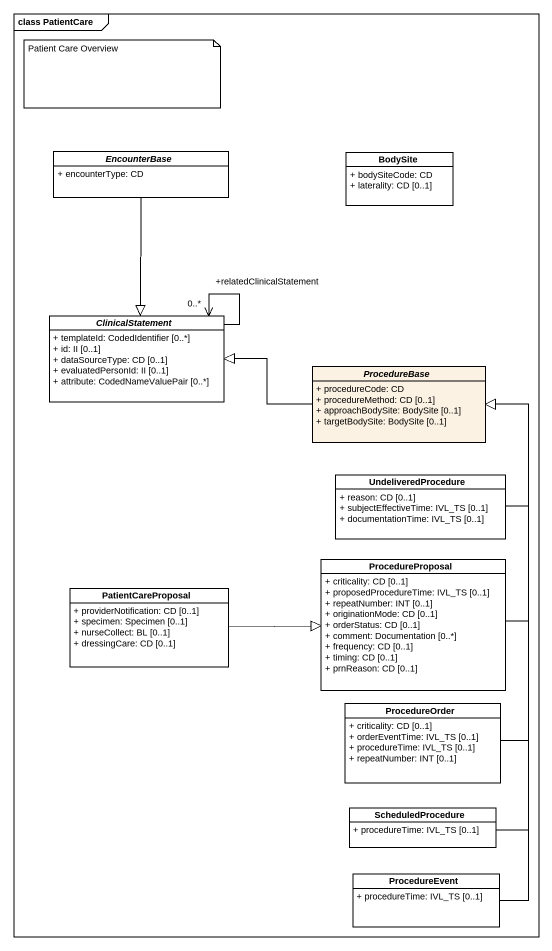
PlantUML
@startuml
mainframe class PatientCare
hide circle
hide empty members
skinparam classAttributeIconSize 0
abstract class EncounterBase {
  + encounterType: CD
}
class BodySite {
  + bodySiteCode: CD
  + laterality: CD [0..1]
}
abstract class ClinicalStatement {
  + templateId: CodedIdentifier [0..*]
  + id: II [0..1]
  + dataSourceType: CD [0..1]
  + evaluatedPersonId: II [0..1]
  + attribute: CodedNameValuePair [0..*]
}
abstract class ProcedureBase #FCF2E3 {
  + procedureCode: CD
  + procedureMethod: CD [0..1]
  + approachBodySite: BodySite [0..1]
  + targetBodySite: BodySite [0..1]
}
class UndeliveredProcedure {
  + reason: CD [0..1]
  + subjectEffectiveTime: IVL_TS [0..1]
  + documentationTime: IVL_TS [0..1]
}
class ProcedureProposal {
  + criticality: CD [0..1]
  + proposedProcedureTime: IVL_TS [0..1]
  + repeatNumber: INT [0..1]
  + originationMode: CD [0..1]
  + orderStatus: CD [0..1]
  + comment: Documentation [0..*]
  + frequency: CD [0..1]
  + timing: CD [0..1]
  + prnReason: CD [0..1]
}
class PatientCareProposal {
  + providerNotification: CD [0..1]
  + specimen: Specimen [0..1]
  + nurseCollect: BL [0..1]
  + dressingCare: CD [0..1]
}
class ProcedureOrder {
  + criticality: CD [0..1]
  + orderEventTime: IVL_TS [0..1]
  + procedureTime: IVL_TS [0..1]
  + repeatNumber: INT [0..1]
}
class ScheduledProcedure {
  + procedureTime: IVL_TS [0..1]
}
class ProcedureEvent {
  + procedureTime: IVL_TS [0..1]
}
EncounterBase --|> ClinicalStatement
ClinicalStatement --> "+relatedClinicalStatement\n0..*" ClinicalStatement
ProcedureBase -left-|> ClinicalStatement
UndeliveredProcedure -up-|> ProcedureBase
ProcedureProposal -up-|> ProcedureBase
PatientCareProposal -right-|> ProcedureProposal
ProcedureOrder -up-|> ProcedureBase
ScheduledProcedure -up-|> ProcedureBase
ProcedureEvent -up-|> ProcedureBase
note as N1
  Patient Care Overview
end note
@enduml
